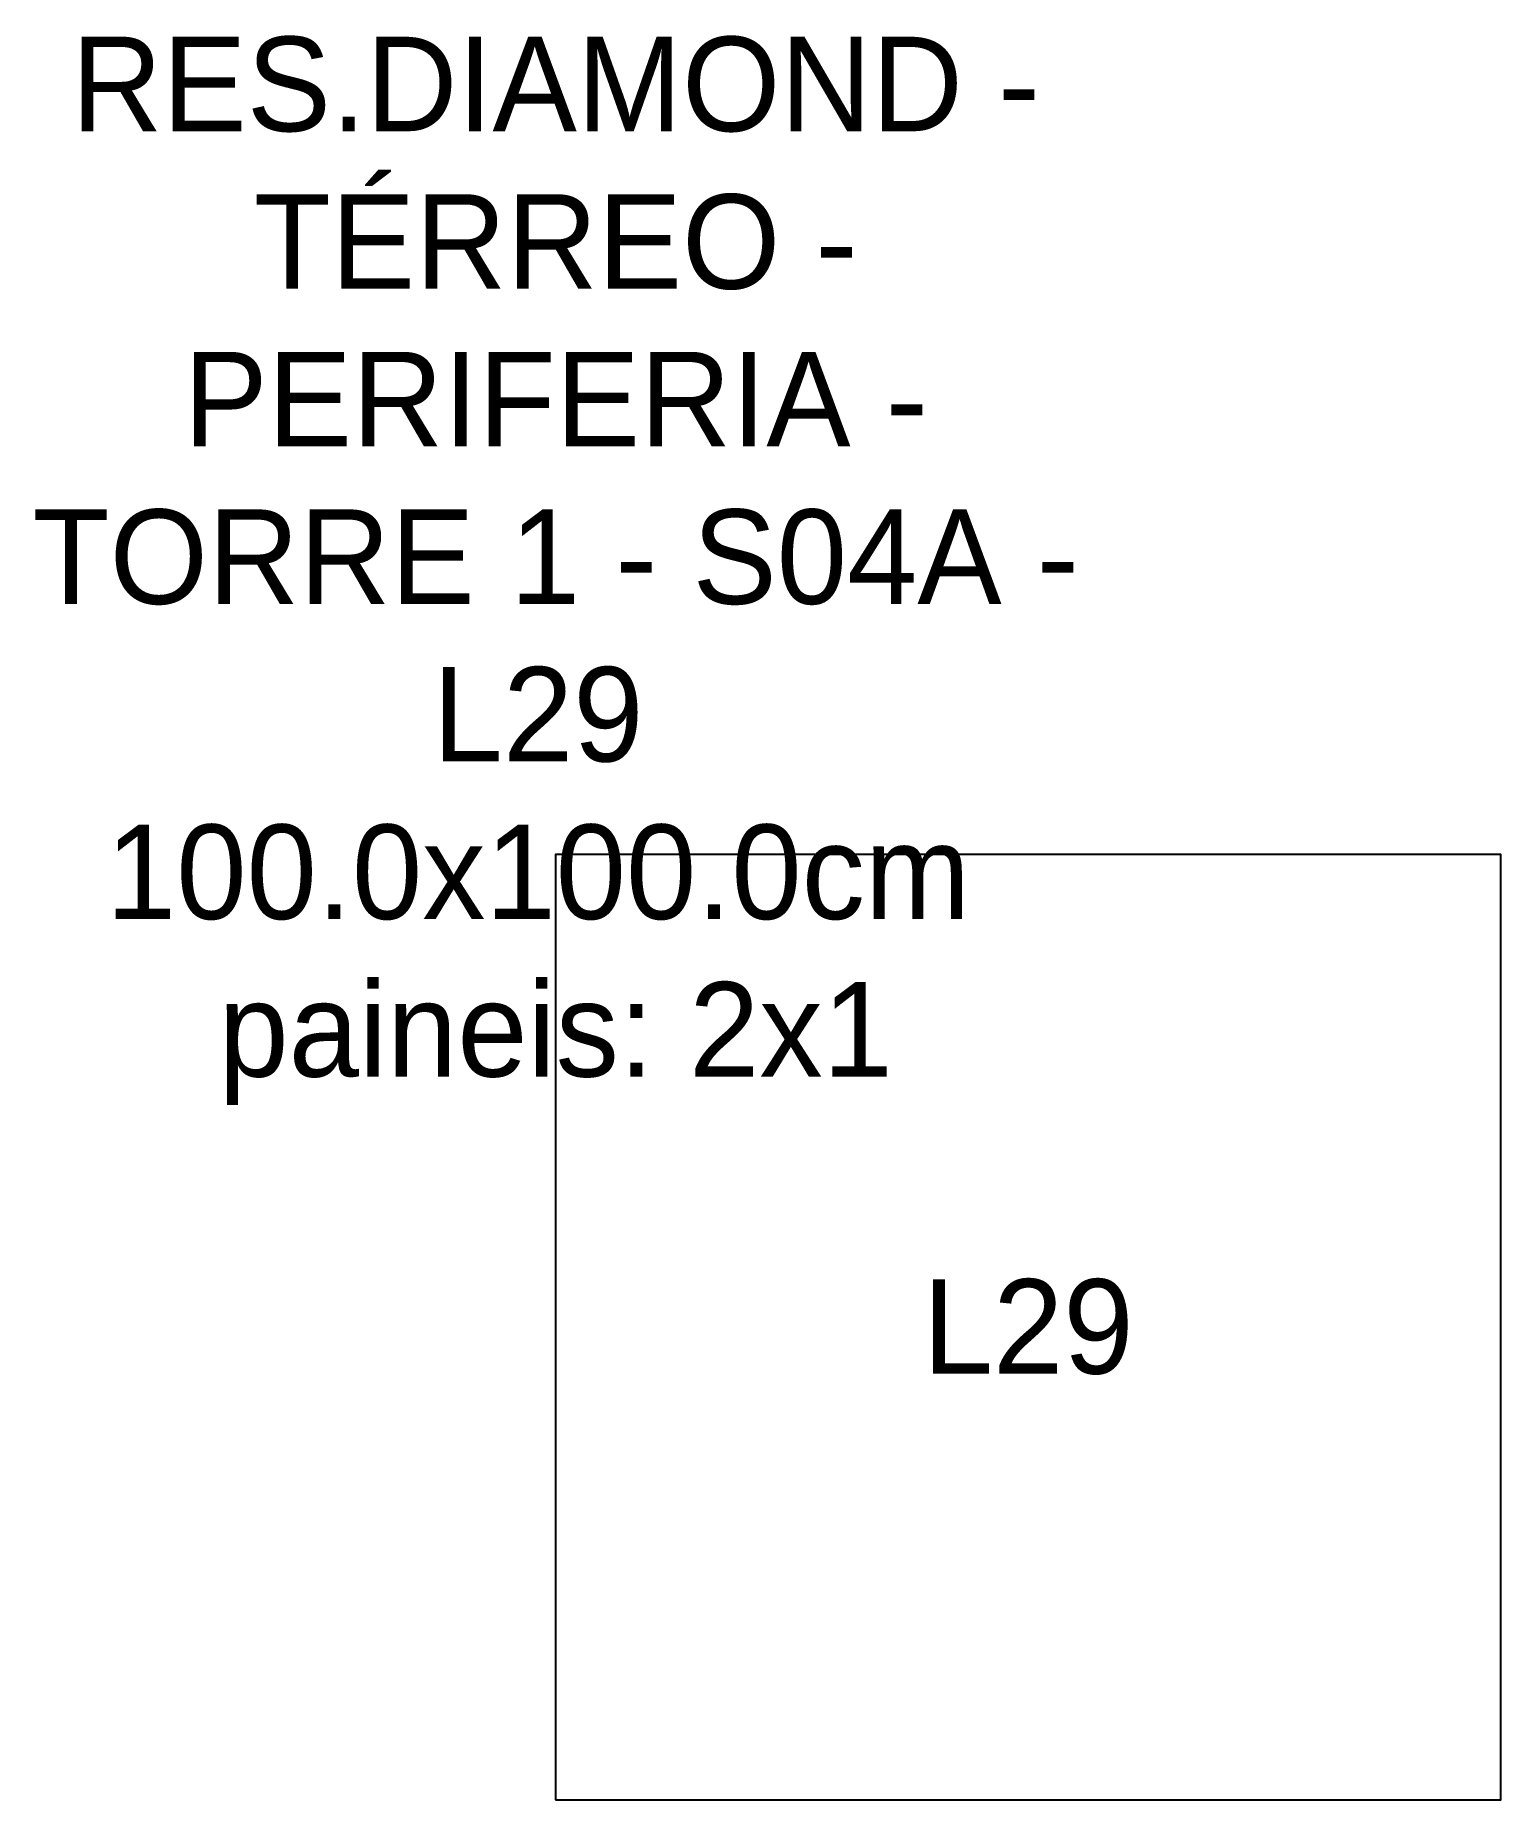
# Model space of a CAD drawing. Header units: metres. Extents: x -55 to 100, y 0 to 187.
import ezdxf

# ---------------------------------------------------------------- set-up
doc = ezdxf.new("R2010")
doc.units = ezdxf.units.M
for name, color, linetype in [('Contorno', 7, 'Continuous'), ('NOMENCLATURA', 2, 'Continuous'), ('Paineis', 3, 'Continuous'), ('Texto Secao', 2, 'Continuous')]:
    doc.layers.add(name, color=color, linetype=linetype)

msp = doc.modelspace()

# ---------------------------------------------------------------- linework, layer by layer
at = {"layer": 'Contorno'}
msp.add_lwpolyline([(0, 0), (100, 0), (100, 100), (0, 100), (0, 0)], close=True, dxfattribs=at)
at = {"layer": 'Paineis'}
msp.add_lwpolyline([(0, 0), (100, 0), (100, 100), (0, 100)], close=True, dxfattribs=at)

# ---------------------------------------------------------------- texts
at = {"layer": 'NOMENCLATURA', "insert": (0, 130), "char_height": 10, "width": 120, "attachment_point": 5}
msp.add_mtext('RES.DIAMOND - TÉRREO - PERIFERIA - TORRE 1 - S04A - L29  100.0x100.0cm  paineis: 2x1', dxfattribs=at)
at = {"layer": 'Texto Secao', "insert": (50, 50), "char_height": 10, "width": 100, "attachment_point": 5}
msp.add_mtext('L29', dxfattribs=at)

doc.saveas('drawing.dxf')
